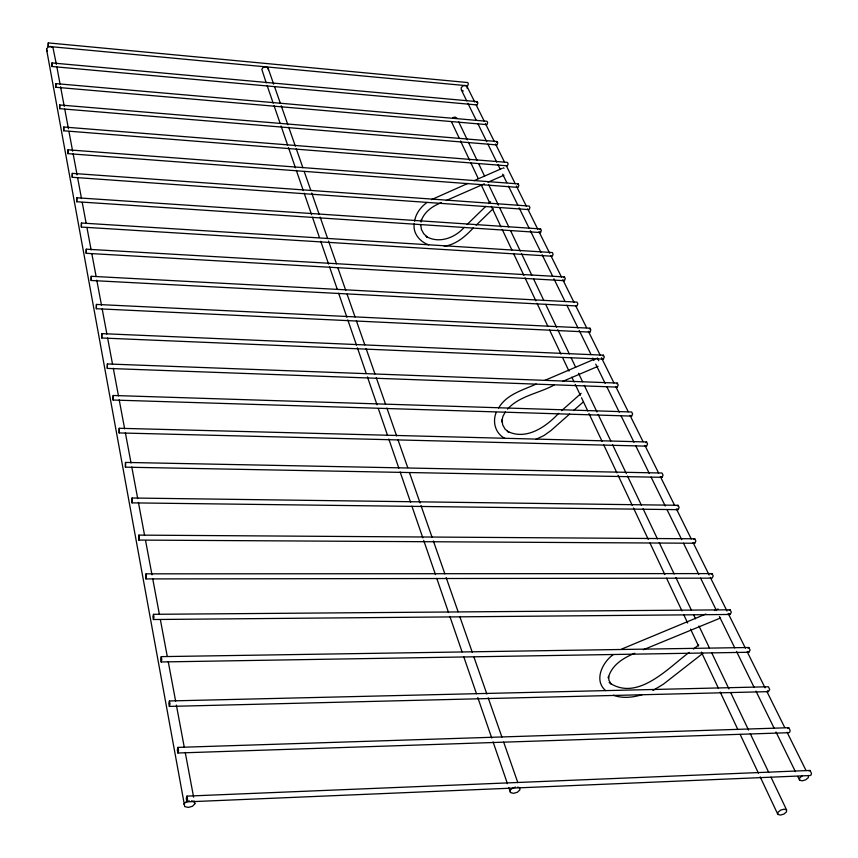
<?xml version="1.0" encoding="UTF-8"?>
<svg xmlns="http://www.w3.org/2000/svg" width="858" height="858" viewBox="0 0 858 858"><rect width="100%" height="100%" fill="white"/><g stroke="black" fill="none" stroke-linecap="round" stroke-linejoin="round"><path stroke-width="1.29" d="M777.841 814.381L777.916 812.344L780.512 810.177L784.094 809.158L786.572 809.877L786.486 811.915L783.901 814.081L780.319 815.1L777.841 814.381L760.156 776.833M808.483 775.45L808.365 777.584L805.705 779.815L802.058 780.855L799.549 780.083L799.656 777.949L802.327 775.707M608.472 676.329L608.311 678.152C611.121 665.4 623.444 657.786 634.781 653.26M414.264 223.488C412.569 233.054 419.884 241.913 428.7 244.809M414.618 221.278C415.658 213.556 420.881 206.821 427.112 202.413M421.106 222.083L421.525 219.519L421.171 220.903C424.302 211.733 432.7 205.92 441.42 202.649M496.181 412.473C492.213 422.082 495.463 433.622 505.019 438.481M48.295 42.9L48.22 46.407L467.707 85.8L468.339 83.794L467.728 82.55L48.295 42.9L48.22 46.407M51.984 62.934L51.909 66.506L477.209 104.944L477.863 102.917L477.22 101.641L51.984 62.934L51.909 66.506M55.791 83.612L55.706 87.248L486.99 124.646L487.655 122.608L487.001 121.289L55.791 83.612L55.706 87.248M59.717 104.966L59.642 108.655L497.061 144.938L497.747 142.889L497.072 141.527L59.717 104.966L59.642 108.655M63.782 127.016L63.696 130.781L507.432 165.841L508.151 163.792L507.453 162.387L63.782 127.016L63.696 130.781M67.975 149.818L67.889 153.636L518.135 187.398L518.865 185.328L518.146 183.88L67.975 149.818L67.889 153.636M72.319 173.38L72.233 177.274L529.171 209.631L529.922 207.539L529.182 206.049L72.319 173.38L72.233 177.274M76.802 197.769L76.727 201.737L540.551 232.561L541.334 230.47L540.561 228.925L76.802 197.769L76.727 201.737M81.456 223.026L81.371 227.059L552.305 256.242L553.11 254.129L552.316 252.542L81.456 223.026L81.371 227.059M86.272 249.185L86.186 253.303L564.446 280.695L565.272 278.582L564.446 276.93L86.272 249.185L86.186 253.303M91.259 276.297L91.173 280.491L576.994 305.974L577.842 303.839L576.994 302.134L91.259 276.297L91.173 280.491M96.439 304.429L96.353 308.708L589.961 332.1L590.84 329.955L589.961 328.196L96.439 304.429L96.353 308.708M101.812 333.623L101.727 337.988L603.378 359.137L604.289 356.982L603.378 355.169L101.812 333.623L101.727 337.988M107.4 363.953L107.314 368.404L617.277 387.119L618.21 384.963L617.267 383.076L107.4 363.953L107.314 368.404M113.202 395.484L113.117 400.032L631.66 416.109L632.625 413.942L631.66 411.99L113.202 395.484L113.117 400.032M119.241 428.281L119.155 432.925L646.578 446.16L647.575 443.972L646.567 441.956L119.241 428.281L119.155 432.925M125.525 462.419L125.44 467.17L662.044 477.316L663.073 475.128L662.033 473.026L125.525 462.419L125.44 467.17M132.078 498.005L131.982 502.863L678.099 509.663L679.171 507.464L678.077 505.287L132.078 498.005L131.982 502.863M138.91 535.113L138.814 540.079L694.765 543.243L695.881 541.044L694.755 538.781L138.91 535.113L138.814 540.079M498.584 408.086C506.392 394.39 522.833 390.154 536.218 384.052M505.341 411.958L502.906 416.366L501.694 421.889L502.037 419.83L502.67 424.796L505.04 429.086L508.998 432.432L507.4 431.284C526.179 440.765 546.246 426.769 558.687 413.277M146.042 573.841L145.946 578.925L712.097 578.153L713.245 575.954L712.076 573.594L146.042 573.841L145.946 578.925M153.485 614.317L152.896 616.773L153.4 619.519L730.115 614.467L731.316 612.258L730.094 609.802L153.485 614.317L153.99 617.063L153.4 619.519M476.758 102.381L477.22 101.641M194.358 801.125L194.852 803.764L192.524 806.252L188.342 807.421L184.717 806.595L46.536 49.217L47.898 47.126L50.558 46.45L52.949 47.598L56.381 64.361M496.589 142.267L497.072 141.527M161.283 656.638L160.661 659.094L161.186 661.968L748.873 652.262L750.117 650.053L748.852 647.5L161.283 656.638L161.808 659.512L161.186 661.968M517.631 184.62L518.146 183.88M169.434 700.954L168.79 703.41L169.348 706.413L768.425 691.634L769.712 689.424L768.393 686.765L169.434 700.954L169.991 703.957L169.348 706.413M540.014 229.654L540.561 228.925M177.981 747.393L177.316 749.838L177.896 753.002L788.802 732.689L789.757 732.164L790.143 730.49L788.759 727.713L177.981 747.393L178.571 750.546L177.896 753.002M563.867 277.649L564.446 276.93M589.349 328.904L589.961 328.196M186.958 796.117L186.25 798.562L186.862 801.876L810.07 775.535L811.067 775.042L811.464 773.337L810.027 770.441L186.958 796.117L187.57 799.431L186.862 801.876M507.486 409.159C519.476 395.785 538.963 393.393 554.129 385.049M602.745 355.866L603.378 355.169M183.794 804.236L186.122 801.737L189.275 800.846M616.612 383.762L617.267 383.076M464.178 227.327C455.148 237.881 438.792 244.015 426.104 236.379L427.413 237.151L423.745 233.773L421.45 229.515L420.688 224.646M466.999 224.592L485.81 206.317M488.631 203.582L490.519 201.759M473.262 228.003C465.368 236.422 456.134 244.541 444.283 246.267M476.115 225.246L493.2 208.698M613.341 654.59C602.509 662.054 593.479 680.405 605.662 690.615M645.86 442.621L646.567 441.956M561.615 410.682L581.145 393.35M569.626 414.039L550.9 430.598L544.026 435.51L536.046 439.285M573.573 410.553L583.429 401.834M677.327 505.93L678.077 505.287M693.961 539.414L694.755 538.781M689.221 652.38C668.725 667.352 637.741 702.166 609.169 682.614M693.425 649.088L698.68 644.969M702.756 653.442L663.363 684.191L652.938 690.476M711.261 574.206L712.076 573.594M729.246 610.403L730.094 609.802M747.972 648.08L748.852 647.5M787.805 728.238L788.759 727.713M809.03 770.945L810.027 770.441M431.467 199.657L467.985 183.365M621.739 649.045L705.855 614.028M474.12 180.673L502.359 168.275M446.321 200.493L484.298 183.837M487.977 182.228L503.903 175.236M544.776 380.394L596.117 358.462M562.676 381.402L598.069 366.302M714.457 610.499L718.135 608.976M643.361 649.731L720.581 617.975M515.604 787.118L512.666 787.944L510.145 790.304L510.499 792.545L513.502 793.35L517.395 792.245L519.927 789.886L519.594 787.644L517.589 787.108M642.342 694.615C633.065 697.468 622.651 698.691 613.373 695.227M452.638 117.696L455.04 117.074L456.917 118.072M191.538 800.836L193.951 801.404L194.852 803.764M273.691 84.202L267.943 67.75L265.808 66.667L263.267 67.321L261.819 69.316L266.216 82.904M474.731 102.027L466.999 86.422L465.1 85.392L462.666 86.014L461.143 87.934L461.4 90.015L463.309 91.045M540.014 232.228L540.551 232.561M563.867 280.309L564.446 280.695M589.339 331.66L589.961 332.1M602.745 358.665L603.378 359.137M616.612 386.626L617.277 387.119M630.973 415.583L631.66 416.109M645.87 445.592L646.578 446.16M661.303 476.716L662.044 477.316M677.327 509.019L678.099 509.663M693.972 542.567L694.765 543.243M729.257 613.695L730.115 614.467M747.983 651.437L748.873 652.262M767.492 690.754L768.425 691.634M503.582 167.739L503.989 168.404M597.34 357.936L598.745 360.725M611.346 684.459L608.944 680.319L608.654 676.64M475.922 104.429L484.255 121.235M485.446 123.638L494.369 141.634M495.559 144.037L504.483 162.044M506.263 165.648L515.186 183.655M516.377 186.057L526.49 206.456M527.681 208.859L537.794 229.268M538.985 231.671L549.688 253.271M550.879 255.673L561.593 277.284M562.784 279.687L574.088 302.488M575.868 306.091L586.582 327.702M588.363 331.306L600.257 355.309M601.447 357.711L613.942 382.915M615.733 386.518L628.217 411.733M630.008 415.326L643.092 441.741M644.884 445.334L658.558 472.951M660.349 476.544L674.624 505.362M676.415 508.955L691.28 538.974M693.071 542.567L709.126 574.978M710.317 577.38L726.983 610.993M728.163 613.395L745.42 648.208M747.211 651.812L765.057 687.816M766.837 691.419L784.684 727.434M787.065 732.239L806.102 770.645M461.4 90.015L466.709 100.836M467.889 103.239L476.136 120.066M477.895 123.67L486.733 141.709M487.912 144.112L496.75 162.151M497.93 164.554L500.289 169.358M502.638 174.163L506.767 182.582M508.537 186.186L517.953 205.427M519.133 207.829L529.15 228.271M530.33 230.673L540.937 252.316M542.117 254.719L552.713 276.351M553.893 278.764L565.09 301.598M566.859 305.212L578.045 328.056M579.225 330.459L591.012 354.504M592.771 358.108L593.95 360.51M595.72 364.114L605.147 383.354M606.917 386.958L619.283 412.205M621.053 415.808L634.008 442.267M635.778 445.87L649.334 473.519M651.093 477.123L665.24 505.984M666.998 509.588L681.735 539.639M683.494 543.243L698.82 574.506M700.578 578.11L716.484 610.574M719.433 616.58L734.748 647.844M736.518 651.447L754.193 687.515M755.962 691.119L774.216 728.388M775.986 731.992L795.43 771.664M797.79 776.479L799.549 780.083M458.644 121.707L467.288 139.843M468.447 142.267L477.091 160.403M478.818 164.028L484.577 176.126M488.62 184.599L498.412 205.159M499.571 207.572L508.783 226.92M510.521 230.555L520.313 251.115M521.471 253.528L531.842 275.3M533.569 278.936L543.94 300.697M545.677 304.333L556.617 327.306M557.775 329.729L569.304 353.914M571.031 357.539L575.643 367.224M578.517 373.262L582.561 381.735M584.287 385.36L596.964 411.969M598.112 414.393L610.799 441.001M612.526 444.626L626.361 473.648M627.509 476.072L641.344 505.094M643.071 508.73L657.475 538.963M659.212 542.588L674.195 574.034M675.922 577.659L691.484 610.317M693.79 615.154L695.516 618.79M698.97 626.04L709.351 647.811M711.647 652.648L728.946 688.931M730.673 692.567L748.541 730.051M750.267 733.687L768.704 772.382M771.01 777.219L786.572 809.877M451.405 121.6L459.395 138.556M460.531 140.969L469.669 160.349M470.806 162.773L478.228 178.518M481.081 184.577L489.639 202.745M491.355 206.381L501.051 226.962M502.198 229.386L511.894 249.978M513.61 253.614L523.884 275.418M525.021 277.831L535.864 300.847M537.011 303.271L547.854 326.287M549.56 329.912L560.982 354.139M562.687 357.775L568.972 371.096M571.825 377.155L574.109 381.992M575.246 384.416L580.383 395.324M581.52 397.737L587.805 411.068M588.942 413.492L602.069 441.344M603.785 444.98L616.902 472.833M618.05 475.257L632.314 505.534M633.461 507.957L648.294 539.446M650.01 543.082L664.843 574.57M666.559 578.206L681.971 610.907M683.676 614.543L687.676 623.015M690.529 629.075L698.519 646.031M701.372 652.091L718.489 688.427M720.205 692.052L737.891 729.6M740.175 734.448L758.44 773.208M274.571 86.733L280.319 103.185M281.209 105.706L287.838 124.689M288.728 127.22L295.356 146.192M296.246 148.724L302.885 167.707M304.204 171.503L310.843 190.476M311.722 193.007L319.24 214.521M320.131 217.053L327.649 238.556M328.528 241.087L336.497 263.856M337.816 267.653L345.774 290.433M347.104 294.219L355.062 316.999M356.392 320.795L364.8 344.83M366.119 348.627L374.967 373.927M376.297 377.724L385.585 404.3M386.915 408.086L396.643 435.928M397.962 439.725L407.7 467.556M409.47 472.619L420.077 502.981M420.967 505.512L432.024 537.14M433.344 540.937L444.852 573.83M446.171 577.627L458.118 611.786M459.888 616.848L472.265 652.273M474.034 657.335L486.861 694.025M488.191 697.822L501.898 737.043M503.667 742.106L517.824 782.593M267.095 85.446L273.198 103.185M274.067 105.716L280.18 123.455M281.049 125.987L287.591 145.002M288.47 147.533L295.442 167.814M296.321 170.345L303.292 190.615M304.172 193.157L311.583 214.693M312.462 217.235L319.433 237.505M320.742 241.312L328.593 264.114M329.472 266.656L337.323 289.457M338.631 293.264L346.922 317.342M347.79 319.873L356.52 345.216M357.389 347.758L366.109 373.101M367.417 376.898L377.016 404.783M378.324 408.58L387.484 435.188M388.792 438.996L398.831 468.136M400.139 471.943L410.607 502.359M411.915 506.156L422.822 537.837M423.691 540.368L435.467 574.581M436.776 578.389L448.552 612.601M449.86 616.398L462.076 651.887M463.824 656.949L476.469 693.704M477.777 697.5L491.741 738.052M493.05 741.859L507.443 783.676M508.751 787.472L510.499 792.545M46.536 49.217L47.254 51.512M267.943 67.75L268.415 69.938M56.875 66.988L60.071 84.095M60.564 86.722L64.264 106.456M64.758 109.095L68.447 128.829M68.94 131.456L72.64 151.19M73.134 153.829L77.081 174.871M77.574 177.509L81.51 198.552M82.25 202.499L86.197 223.552M86.937 227.499L91.12 249.871M91.86 253.818L96.053 276.179M96.782 280.126L101.469 305.126M102.209 309.073L106.885 334.073M107.625 338.02L112.559 364.328M113.299 368.275L118.468 395.903M119.208 399.849L124.635 428.796M125.365 432.743L131.038 463.009M131.778 466.956L137.688 498.53M138.428 502.477L144.584 535.371M145.57 540.626L151.984 574.839M152.724 578.785L159.374 614.307M160.36 619.573L167.256 656.402M168.243 661.668L175.633 701.136M176.373 705.083L184.256 747.189M185.242 752.455L193.618 797.179M466.999 86.422L467.256 88.503"/></g></svg>
